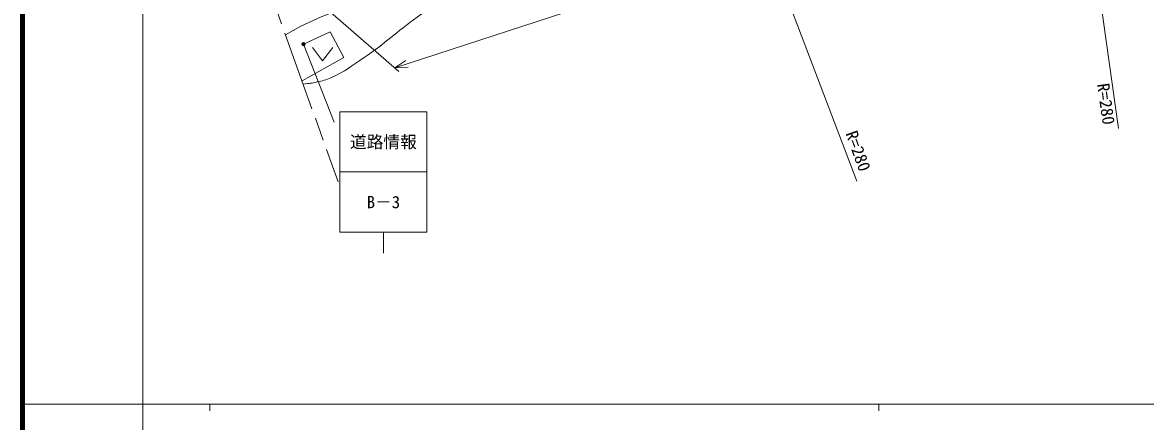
# Model space of a CAD drawing. Units: millimetres at full size, sheet at 1:1000; details may follow other scales. Extents: x 40000 to 680000, y 20000 to 380000.
# Drawn here: x 40000 to 207863, y 202409 to 262143 of the extents above; entities that cross this region are included whole.
import ezdxf
from ezdxf.enums import TextEntityAlignment as Align

# ---------------------------------------------------------------- set-up
doc = ezdxf.new("R2010")
doc.units = ezdxf.units.MM
doc.header["$LTSCALE"] = 1000
doc.header["$PDMODE"] = 32
doc.header["$PDSIZE"] = 500
doc.linetypes.add('CHAIN', pattern=[18.5, 12, -1.5, 3.5, -1.5])
for name, color, linetype, lineweight in [('M-BGD', 7, 'Continuous', 13), ('M-BMK', 2, 'CHAIN', 13), ('M-STR-STRC', 7, 'Continuous', 13), ('M-TTL', 2, 'Continuous', 140), ('M-TTL-BAND', 7, 'Continuous', 13)]:
    doc.layers.add(name, color=color, linetype=linetype, lineweight=lineweight)
doc.styles.add('ＭＳ ゴシック', font='')
doc.styles.get('ＭＳ ゴシック').set_extended_font_data('MS Gothic')

msp = doc.modelspace()

# ---------------------------------------------------------------- linework, layer by layer
at = {"layer": 'M-BGD'}
for p, q in [((203839, 246284), (194864, 309247)), ((164725, 238391), (142212, 297704)), ((163327, 277584), (95652, 255342)), ((96253, 254821), (84962, 264617)), ((83368, 258385), (84868, 256385)), ((84868, 256385), (86368, 258385)), ((97326, 256437), (95652, 255342)), ((95652, 255342), (97649, 255454))]:
    msp.add_line(p, q, dxfattribs=at)
for points in [[(202018, 289356), (192446, 292550), (161707, 289713), (136883, 282260), (128821, 279287), (119002, 275264), (109961, 271665), (102762, 269174), (89843, 264961), (84651, 263000), (81613, 261606), (79321, 260302)], [(81786, 253395), (88027, 256898), (85991, 260752), (81991, 258898)]]:
    msp.add_lwpolyline(points, dxfattribs=at)
msp.add_open_spline([(120837, 276016), (118621, 274889), (118034, 274564), (116258, 273595), (112517, 271555), (110488, 270290), (106878, 268028), (103776, 266086), (101998, 265052), (99018, 262928), (95854, 260673), (94319, 259080), (91090, 256918), (89193, 255647), (88211, 254753), (86112, 253857), (85336, 253526), (84869, 253416), (84047, 253230), (83242, 253049), (82939, 253015), (81959, 252911)], degree=3, knots=[0, 0, 0, 0, 1, 1, 1, 2, 2, 2, 3, 3, 3, 4, 4, 4, 5, 5, 5, 6, 6, 6, 7, 7, 7, 7], dxfattribs=at)
at = {"layer": 'M-BMK'}
msp.add_line((60583, 312797), (87187, 238264), dxfattribs=at)
at = {"layer": 'M-STR-STRC'}
for p, q in [((81991, 258898), (86588, 247234)), ((87450, 248762), (100450, 248762)), ((87450, 248762), (87450, 230762)), ((100450, 248762), (100450, 230762)), ((87450, 239762), (100450, 239762)), ((87450, 230762), (100450, 230762)), ((93950, 230762), (93950, 227620))]:
    msp.add_line(p, q, dxfattribs=at)
for radius in [250, 200, 150, 100, 50, 20]:
    msp.add_circle((81991, 258898), radius, dxfattribs=at)
msp.add_point((81991, 258898), dxfattribs=at)
at = {"layer": 'M-TTL'}
msp.add_line((40000, 380000), (40000, 20000), dxfattribs=at)
at = {"layer": 'M-TTL-BAND'}
for p, q in [((58000, 370000), (58000, 20000)), ((40000, 205000), (579000, 205000)), ((68000, 205000), (68000, 204000)), ((168000, 205000), (168000, 204000))]:
    msp.add_line(p, q, dxfattribs=at)

# ---------------------------------------------------------------- texts
at = {"layer": 'M-BGD', "style": 'ＭＳ ゴシック'}
for rotation, p in [(278.113, (200067, 252824)), (289.915, (162477, 245336))]:
    msp.add_text('R=280', height=1833, rotation=rotation, dxfattribs=at).set_placement(p, align=Align.BOTTOM_LEFT)
at = {"layer": 'M-STR-STRC', "style": 'ＭＳ ゴシック'}
for s, p in [('道路情報', (93950, 244262)), ('B－3', (93950, 235262))]:
    msp.add_text(s, height=1833, dxfattribs=at).set_placement(p, align=Align.MIDDLE_CENTER)

doc.saveas('drawing.dxf')
